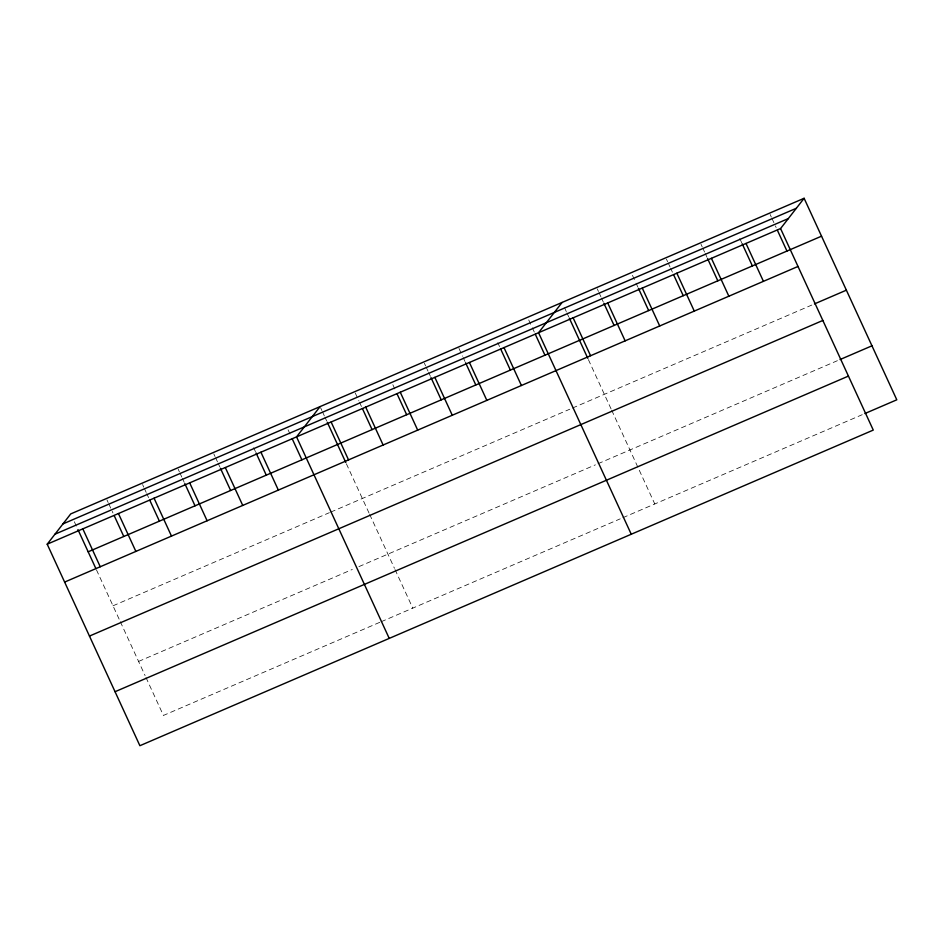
<?xml version="1.0" encoding="UTF-8"?>
<svg xmlns="http://www.w3.org/2000/svg" width="944" height="944" viewBox="0 0 944 944"><rect width="100%" height="100%" fill="white"/><g stroke="black" fill="none" stroke-linecap="round" stroke-linejoin="round"><path stroke-width="0.71" stroke-dasharray="4.72 3.54" d="M112.997 605.812L329.362 512.686M330.683 512.12L569.787 409.212M572.442 408.068L811.805 305.054M138.591 661.437L352.313 569.456M358.909 566.624L595.381 464.849M598.036 463.705L837.387 360.691M379.795 622.32L163.43 715.446L145.683 676.872M381.116 621.754L620.208 518.846M622.875 517.701L862.226 414.687M770.139 214.477L771.342 217.085M771.944 218.394L776.145 227.539M739.766 238.502L742.173 243.729M700.991 244.225L702.194 246.844M702.796 248.154L704.59 252.072M705.192 253.381L706.997 257.299M666.417 259.104L667.62 261.724M668.222 263.034L670.016 266.951M670.618 268.261L672.423 272.179M632.445 275.294L635.454 281.831M636.044 283.141L637.849 287.059M597.269 288.864L598.472 291.484M599.074 292.793L600.88 296.711M601.481 298.021L603.275 301.938M564.5 307.673L566.306 311.591M566.907 312.901L568.701 316.818M588.395 359.617L611.063 408.905M611.677 410.227L654.782 503.966M528.723 319.933L531.732 326.471M532.333 327.78L534.729 333.008M497.759 342.66L499.565 346.578M458.973 348.383L462.584 356.23M463.185 357.54L464.991 361.458M424.399 363.263L425.602 365.883M426.204 367.192L428.01 371.11M428.611 372.42L430.417 376.337M392.834 384.68L395.843 391.217M355.251 393.023L358.862 400.87M359.463 402.179L361.871 407.395M320.689 407.902L321.88 410.522M322.482 411.832L324.288 415.749M324.889 417.059L326.695 420.977M346.377 463.775L369.045 513.064M369.659 514.386L394.439 568.276M395.029 569.562L412.776 608.125M288.062 429.768L291.071 436.305M253.653 447.716L255.446 451.633M213.816 453.899L215.02 456.507M215.621 457.816L217.427 461.734M218.029 463.044L219.834 466.961M178.204 469.227L179.395 471.847M179.997 473.145L181.803 477.074M182.404 478.372L184.21 482.301M142.579 484.555L143.783 487.175M144.385 488.485L146.178 492.402M146.78 493.712L148.586 497.63M106.955 499.895L108.159 502.503M108.761 503.813L112.961 512.958M74.34 521.749L77.349 528.286M96.441 569.81L119.699 620.373M120.313 621.707L145.093 675.585"/><path stroke-width="1.42" d="M804.111 198.287L780.57 228.554L873.271 430.086L139.889 745.713L47.2 544.192L70.729 513.914L804.111 198.287L896.8 399.808L864.881 413.543M320.087 406.604L296.546 436.871L389.235 638.404M562.093 302.446L538.564 332.713L631.253 534.245M62.965 523.908L796.347 208.27M54.964 534.198L788.334 218.571M47.2 544.192L780.57 228.554M88.17 551.803L821.54 236.177M64.629 582.082L797.999 266.456M814.46 303.909L846.379 290.174M89.468 636.079L822.838 320.453M840.054 359.546L871.961 345.811M115.05 691.716L848.432 376.09M777.349 230.147L786.966 251.057M745.996 243.434L763.425 281.336M742.173 243.729L752.392 265.937M711.422 258.314L728.851 296.215M707.599 258.609L717.818 280.816M676.848 273.194L694.277 311.095M673.627 274.787L683.244 295.696M642.274 288.073L659.714 325.975M638.451 288.368L648.67 310.576M607.712 302.953L625.14 340.855M603.877 303.248L614.096 325.456M573.138 317.833L590.566 355.735M569.303 318.128L587.805 358.331M535.331 334.306L544.948 355.215M503.99 347.593L521.418 385.494M500.757 349.186L510.374 370.095M469.416 362.472L486.844 400.374M465.593 362.767L475.8 384.975M434.842 377.352L452.27 415.254M431.019 377.647L441.226 399.855M400.268 392.232L417.696 430.134M397.046 393.825L406.663 414.735M365.694 407.112L383.122 445.013M362.472 408.705L372.089 429.614M331.12 421.992L348.548 459.893M327.297 422.275L345.787 462.489M292.274 438.913L301.891 459.822M260.922 452.2L278.35 490.101M256.048 452.943L266.267 475.151M225.309 467.54L242.738 505.429M220.436 468.271L230.643 490.491M189.685 482.868L207.114 520.758M184.812 483.599L195.03 505.819M154.061 498.196L171.489 536.086M149.789 500.237L159.406 521.147M118.437 513.524L135.877 551.426M114.165 515.566L123.782 536.475M82.824 528.852L100.253 566.754M77.951 529.596L95.851 568.524"/></g></svg>
